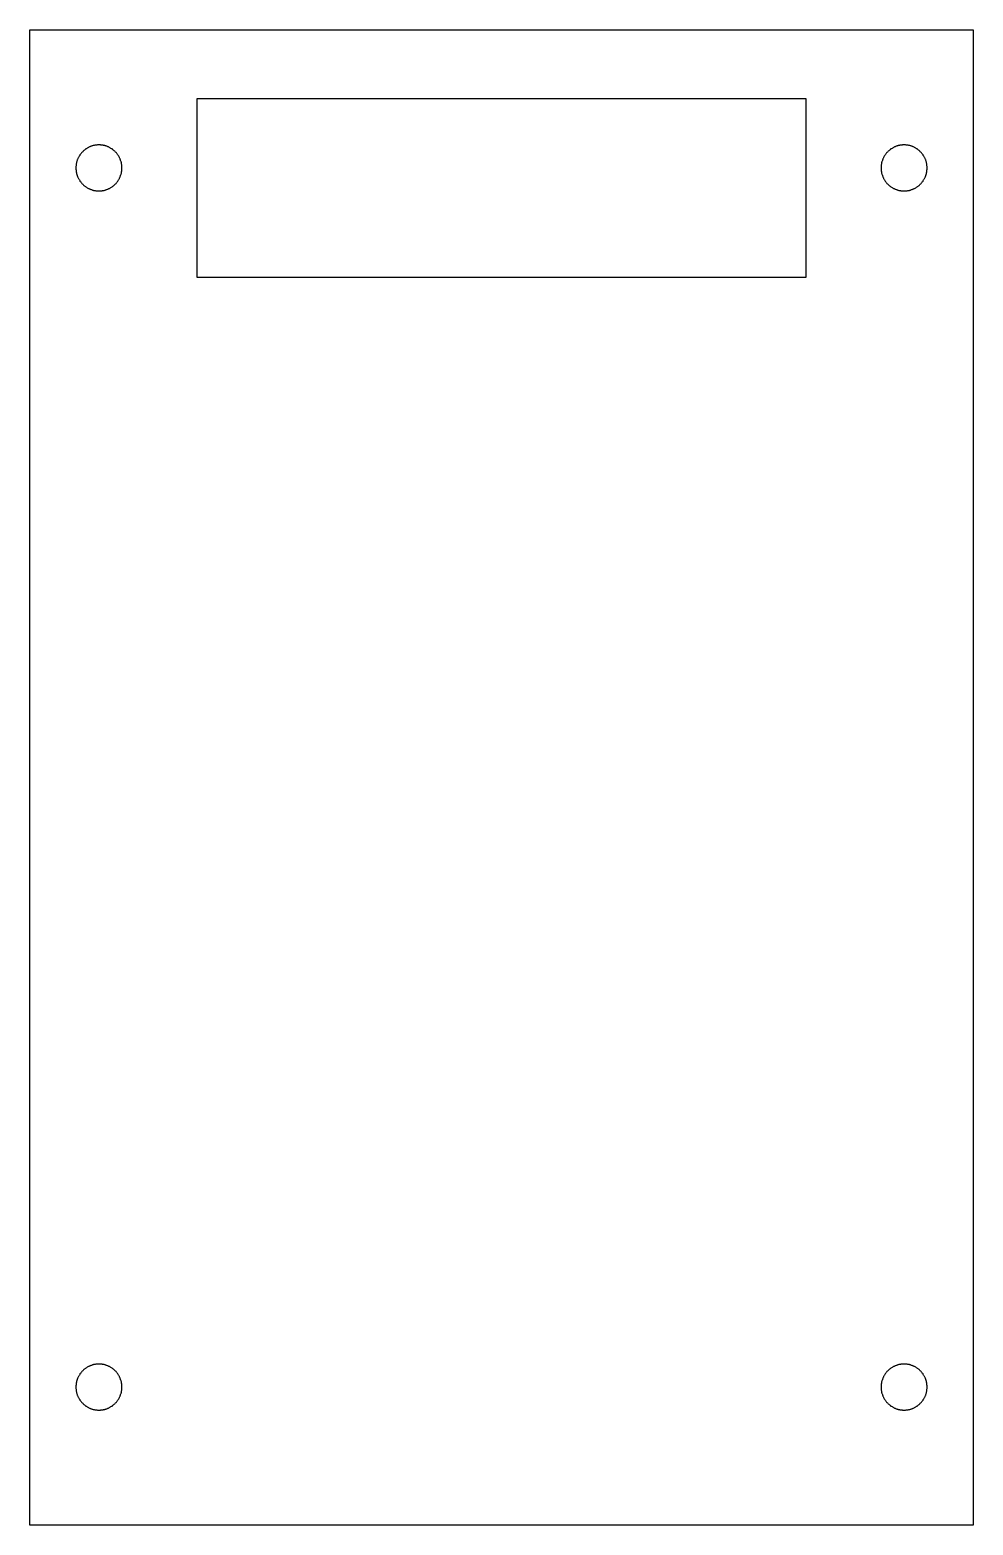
# Model space of a CAD drawing. Header units: millimetres. Extents: x -204 to 87, y -44 to 247.
# Drawn here: x -2 to 80, y -19 to 111 of the extents above; entities that cross this region are included whole.
import ezdxf

# ---------------------------------------------------------------- set-up
doc = ezdxf.new("R2010")
doc.units = ezdxf.units.MM
doc.layers.add('For Laser Cutter', color=18, linetype='Continuous', true_color=0x000000)

msp = doc.modelspace()

# ---------------------------------------------------------------- linework, layer by layer
at = {"layer": 'For Laser Cutter'}
for points in [[(-2, -19), (-2, 111), (80, 111), (80, -19)], [(12.5, 89.5), (65.5, 89.5), (65.5, 105), (12.5, 105)], [(6, 99), (6, 99.04), (6, 99.09), (6, 99.13), (5.99, 99.18), (5.99, 99.23), (5.98, 99.27), (5.97, 99.32), (5.97, 99.36), (5.96, 99.41), (5.95, 99.46), (5.94, 99.5), (5.92, 99.55), (5.91, 99.6), (5.89, 99.64), (5.88, 99.69), (5.86, 99.74), (5.84, 99.78), (5.82, 99.83), (5.8, 99.87), (5.78, 99.92), (5.75, 99.96), (5.73, 100.01), (5.7, 100.05), (5.67, 100.09), (5.65, 100.14), (5.62, 100.18), (5.58, 100.22), (5.55, 100.26), (5.52, 100.3), (5.49, 100.34), (5.45, 100.38), (5.41, 100.41), (5.38, 100.45), (5.34, 100.49), (5.3, 100.52), (5.26, 100.55), (5.22, 100.58), (5.18, 100.62), (5.14, 100.65), (5.09, 100.67), (5.05, 100.7), (5.01, 100.73), (4.96, 100.75), (4.92, 100.78), (4.87, 100.8), (4.83, 100.82), (4.78, 100.84), (4.74, 100.86), (4.69, 100.88), (4.64, 100.89), (4.6, 100.91), (4.55, 100.92), (4.5, 100.94), (4.46, 100.95), (4.41, 100.96), (4.36, 100.97), (4.32, 100.97), (4.27, 100.98), (4.23, 100.99), (4.18, 100.99), (4.13, 101), (4.09, 101), (4.04, 101), (4, 101), (3.96, 101), (3.91, 101), (3.87, 101), (3.82, 100.99), (3.77, 100.99), (3.73, 100.98), (3.68, 100.97), (3.64, 100.97), (3.59, 100.96), (3.54, 100.95), (3.5, 100.94), (3.45, 100.92), (3.4, 100.91), (3.36, 100.89), (3.31, 100.88), (3.26, 100.86), (3.22, 100.84), (3.17, 100.82), (3.13, 100.8), (3.08, 100.78), (3.04, 100.75), (2.99, 100.73), (2.95, 100.7), (2.91, 100.67), (2.86, 100.65), (2.82, 100.62), (2.78, 100.58), (2.74, 100.55), (2.7, 100.52), (2.66, 100.49), (2.62, 100.45), (2.59, 100.41), (2.55, 100.38), (2.51, 100.34), (2.48, 100.3), (2.45, 100.26), (2.42, 100.22), (2.38, 100.18), (2.35, 100.14), (2.33, 100.09), (2.3, 100.05), (2.27, 100.01), (2.25, 99.96), (2.22, 99.92), (2.2, 99.87), (2.18, 99.83), (2.16, 99.78), (2.14, 99.74), (2.12, 99.69), (2.11, 99.64), (2.09, 99.6), (2.08, 99.55), (2.06, 99.5), (2.05, 99.46), (2.04, 99.41), (2.03, 99.36), (2.03, 99.32), (2.02, 99.27), (2.01, 99.23), (2.01, 99.18), (2, 99.13), (2, 99.09), (2, 99.04), (2, 99), (2, 98.96), (2, 98.91), (2, 98.87), (2.01, 98.82), (2.01, 98.77), (2.02, 98.73), (2.03, 98.68), (2.03, 98.64), (2.04, 98.59), (2.05, 98.54), (2.06, 98.5), (2.08, 98.45), (2.09, 98.4), (2.11, 98.36), (2.12, 98.31), (2.14, 98.26), (2.16, 98.22), (2.18, 98.17), (2.2, 98.13), (2.22, 98.08), (2.25, 98.04), (2.27, 97.99), (2.3, 97.95), (2.33, 97.91), (2.35, 97.86), (2.38, 97.82), (2.42, 97.78), (2.45, 97.74), (2.48, 97.7), (2.51, 97.66), (2.55, 97.62), (2.59, 97.59), (2.62, 97.55), (2.66, 97.51), (2.7, 97.48), (2.74, 97.45), (2.78, 97.42), (2.82, 97.38), (2.86, 97.35), (2.91, 97.33), (2.95, 97.3), (2.99, 97.27), (3.04, 97.25), (3.08, 97.22), (3.13, 97.2), (3.17, 97.18), (3.22, 97.16), (3.26, 97.14), (3.31, 97.12), (3.36, 97.11), (3.4, 97.09), (3.45, 97.08), (3.5, 97.06), (3.54, 97.05), (3.59, 97.04), (3.64, 97.03), (3.68, 97.03), (3.73, 97.02), (3.77, 97.01), (3.82, 97.01), (3.87, 97), (3.91, 97), (3.96, 97), (4, 97), (4.04, 97), (4.09, 97), (4.13, 97), (4.18, 97.01), (4.23, 97.01), (4.27, 97.02), (4.32, 97.03), (4.36, 97.03), (4.41, 97.04), (4.46, 97.05), (4.5, 97.06), (4.55, 97.08), (4.6, 97.09), (4.64, 97.11), (4.69, 97.12), (4.74, 97.14), (4.78, 97.16), (4.83, 97.18), (4.87, 97.2), (4.92, 97.22), (4.96, 97.25), (5.01, 97.27), (5.05, 97.3), (5.09, 97.33), (5.14, 97.35), (5.18, 97.38), (5.22, 97.42), (5.26, 97.45), (5.3, 97.48), (5.34, 97.51), (5.38, 97.55), (5.41, 97.59), (5.45, 97.62), (5.49, 97.66), (5.52, 97.7), (5.55, 97.74), (5.58, 97.78), (5.62, 97.82), (5.65, 97.86), (5.67, 97.91), (5.7, 97.95), (5.73, 97.99), (5.75, 98.04), (5.78, 98.08), (5.8, 98.13), (5.82, 98.17), (5.84, 98.22), (5.86, 98.26), (5.88, 98.31), (5.89, 98.36), (5.91, 98.4), (5.92, 98.45), (5.94, 98.5), (5.95, 98.54), (5.96, 98.59), (5.97, 98.64), (5.97, 98.68), (5.98, 98.73), (5.99, 98.77), (5.99, 98.82), (6, 98.87), (6, 98.91), (6, 98.96)], [(72, 99), (72, 98.96), (72, 98.91), (72, 98.87), (72.01, 98.82), (72.01, 98.77), (72.02, 98.73), (72.03, 98.68), (72.03, 98.64), (72.04, 98.59), (72.05, 98.54), (72.06, 98.5), (72.08, 98.45), (72.09, 98.4), (72.11, 98.36), (72.12, 98.31), (72.14, 98.26), (72.16, 98.22), (72.18, 98.17), (72.2, 98.13), (72.22, 98.08), (72.25, 98.04), (72.27, 97.99), (72.3, 97.95), (72.33, 97.91), (72.35, 97.86), (72.38, 97.82), (72.42, 97.78), (72.45, 97.74), (72.48, 97.7), (72.51, 97.66), (72.55, 97.62), (72.59, 97.59), (72.62, 97.55), (72.66, 97.51), (72.7, 97.48), (72.74, 97.45), (72.78, 97.42), (72.82, 97.38), (72.86, 97.35), (72.91, 97.33), (72.95, 97.3), (72.99, 97.27), (73.04, 97.25), (73.08, 97.22), (73.13, 97.2), (73.17, 97.18), (73.22, 97.16), (73.26, 97.14), (73.31, 97.12), (73.36, 97.11), (73.4, 97.09), (73.45, 97.08), (73.5, 97.06), (73.54, 97.05), (73.59, 97.04), (73.64, 97.03), (73.68, 97.03), (73.73, 97.02), (73.77, 97.01), (73.82, 97.01), (73.87, 97), (73.91, 97), (73.96, 97), (74, 97), (74.04, 97), (74.09, 97), (74.13, 97), (74.18, 97.01), (74.23, 97.01), (74.27, 97.02), (74.32, 97.03), (74.36, 97.03), (74.41, 97.04), (74.46, 97.05), (74.5, 97.06), (74.55, 97.08), (74.6, 97.09), (74.64, 97.11), (74.69, 97.12), (74.74, 97.14), (74.78, 97.16), (74.83, 97.18), (74.87, 97.2), (74.92, 97.22), (74.96, 97.25), (75.01, 97.27), (75.05, 97.3), (75.09, 97.33), (75.14, 97.35), (75.18, 97.38), (75.22, 97.42), (75.26, 97.45), (75.3, 97.48), (75.34, 97.51), (75.38, 97.55), (75.41, 97.59), (75.45, 97.62), (75.49, 97.66), (75.52, 97.7), (75.55, 97.74), (75.58, 97.78), (75.62, 97.82), (75.65, 97.86), (75.67, 97.91), (75.7, 97.95), (75.73, 97.99), (75.75, 98.04), (75.78, 98.08), (75.8, 98.13), (75.82, 98.17), (75.84, 98.22), (75.86, 98.26), (75.88, 98.31), (75.89, 98.36), (75.91, 98.4), (75.92, 98.45), (75.94, 98.5), (75.95, 98.54), (75.96, 98.59), (75.97, 98.64), (75.97, 98.68), (75.98, 98.73), (75.99, 98.77), (75.99, 98.82), (76, 98.87), (76, 98.91), (76, 98.96), (76, 99), (76, 99.04), (76, 99.09), (76, 99.13), (75.99, 99.18), (75.99, 99.23), (75.98, 99.27), (75.97, 99.32), (75.97, 99.36), (75.96, 99.41), (75.95, 99.46), (75.94, 99.5), (75.92, 99.55), (75.91, 99.6), (75.89, 99.64), (75.88, 99.69), (75.86, 99.74), (75.84, 99.78), (75.82, 99.83), (75.8, 99.87), (75.78, 99.92), (75.75, 99.96), (75.73, 100.01), (75.7, 100.05), (75.67, 100.09), (75.65, 100.14), (75.62, 100.18), (75.58, 100.22), (75.55, 100.26), (75.52, 100.3), (75.49, 100.34), (75.45, 100.38), (75.41, 100.41), (75.38, 100.45), (75.34, 100.49), (75.3, 100.52), (75.26, 100.55), (75.22, 100.58), (75.18, 100.62), (75.14, 100.65), (75.09, 100.67), (75.05, 100.7), (75.01, 100.73), (74.96, 100.75), (74.92, 100.78), (74.87, 100.8), (74.83, 100.82), (74.78, 100.84), (74.74, 100.86), (74.69, 100.88), (74.64, 100.89), (74.6, 100.91), (74.55, 100.92), (74.5, 100.94), (74.46, 100.95), (74.41, 100.96), (74.36, 100.97), (74.32, 100.97), (74.27, 100.98), (74.23, 100.99), (74.18, 100.99), (74.13, 101), (74.09, 101), (74.04, 101), (74, 101), (73.96, 101), (73.91, 101), (73.87, 101), (73.82, 100.99), (73.77, 100.99), (73.73, 100.98), (73.68, 100.97), (73.64, 100.97), (73.59, 100.96), (73.54, 100.95), (73.5, 100.94), (73.45, 100.92), (73.4, 100.91), (73.36, 100.89), (73.31, 100.88), (73.26, 100.86), (73.22, 100.84), (73.17, 100.82), (73.13, 100.8), (73.08, 100.78), (73.04, 100.75), (72.99, 100.73), (72.95, 100.7), (72.91, 100.67), (72.86, 100.65), (72.82, 100.62), (72.78, 100.58), (72.74, 100.55), (72.7, 100.52), (72.66, 100.49), (72.62, 100.45), (72.59, 100.41), (72.55, 100.38), (72.51, 100.34), (72.48, 100.3), (72.45, 100.26), (72.42, 100.22), (72.38, 100.18), (72.35, 100.14), (72.33, 100.09), (72.3, 100.05), (72.27, 100.01), (72.25, 99.96), (72.22, 99.92), (72.2, 99.87), (72.18, 99.83), (72.16, 99.78), (72.14, 99.74), (72.12, 99.69), (72.11, 99.64), (72.09, 99.6), (72.08, 99.55), (72.06, 99.5), (72.05, 99.46), (72.04, 99.41), (72.03, 99.36), (72.03, 99.32), (72.02, 99.27), (72.01, 99.23), (72.01, 99.18), (72, 99.13), (72, 99.09), (72, 99.04)], [(6, -7), (6, -6.96), (6, -6.91), (6, -6.87), (5.99, -6.82), (5.99, -6.77), (5.98, -6.73), (5.97, -6.68), (5.97, -6.64), (5.96, -6.59), (5.95, -6.54), (5.94, -6.5), (5.92, -6.45), (5.91, -6.4), (5.89, -6.36), (5.88, -6.31), (5.86, -6.26), (5.84, -6.22), (5.82, -6.17), (5.8, -6.13), (5.78, -6.08), (5.75, -6.04), (5.73, -5.99), (5.7, -5.95), (5.67, -5.91), (5.65, -5.86), (5.62, -5.82), (5.58, -5.78), (5.55, -5.74), (5.52, -5.7), (5.49, -5.66), (5.45, -5.62), (5.41, -5.59), (5.38, -5.55), (5.34, -5.51), (5.3, -5.48), (5.26, -5.45), (5.22, -5.42), (5.18, -5.38), (5.14, -5.35), (5.09, -5.33), (5.05, -5.3), (5.01, -5.27), (4.96, -5.25), (4.92, -5.22), (4.87, -5.2), (4.83, -5.18), (4.78, -5.16), (4.74, -5.14), (4.69, -5.12), (4.64, -5.11), (4.6, -5.09), (4.55, -5.08), (4.5, -5.06), (4.46, -5.05), (4.41, -5.04), (4.36, -5.03), (4.32, -5.03), (4.27, -5.02), (4.23, -5.01), (4.18, -5.01), (4.13, -5), (4.09, -5), (4.04, -5), (4, -5), (3.96, -5), (3.91, -5), (3.87, -5), (3.82, -5.01), (3.77, -5.01), (3.73, -5.02), (3.68, -5.03), (3.64, -5.03), (3.59, -5.04), (3.54, -5.05), (3.5, -5.06), (3.45, -5.08), (3.4, -5.09), (3.36, -5.11), (3.31, -5.12), (3.26, -5.14), (3.22, -5.16), (3.17, -5.18), (3.13, -5.2), (3.08, -5.22), (3.04, -5.25), (2.99, -5.27), (2.95, -5.3), (2.91, -5.33), (2.86, -5.35), (2.82, -5.38), (2.78, -5.42), (2.74, -5.45), (2.7, -5.48), (2.66, -5.51), (2.62, -5.55), (2.59, -5.59), (2.55, -5.62), (2.51, -5.66), (2.48, -5.7), (2.45, -5.74), (2.42, -5.78), (2.38, -5.82), (2.35, -5.86), (2.33, -5.91), (2.3, -5.95), (2.27, -5.99), (2.25, -6.04), (2.22, -6.08), (2.2, -6.13), (2.18, -6.17), (2.16, -6.22), (2.14, -6.26), (2.12, -6.31), (2.11, -6.36), (2.09, -6.4), (2.08, -6.45), (2.06, -6.5), (2.05, -6.54), (2.04, -6.59), (2.03, -6.64), (2.03, -6.68), (2.02, -6.73), (2.01, -6.77), (2.01, -6.82), (2, -6.87), (2, -6.91), (2, -6.96), (2, -7), (2, -7.04), (2, -7.09), (2, -7.13), (2.01, -7.18), (2.01, -7.23), (2.02, -7.27), (2.03, -7.32), (2.03, -7.36), (2.04, -7.41), (2.05, -7.46), (2.06, -7.5), (2.08, -7.55), (2.09, -7.6), (2.11, -7.64), (2.12, -7.69), (2.14, -7.74), (2.16, -7.78), (2.18, -7.83), (2.2, -7.87), (2.22, -7.92), (2.25, -7.96), (2.27, -8.01), (2.3, -8.05), (2.33, -8.09), (2.35, -8.14), (2.38, -8.18), (2.42, -8.22), (2.45, -8.26), (2.48, -8.3), (2.51, -8.34), (2.55, -8.38), (2.59, -8.41), (2.62, -8.45), (2.66, -8.49), (2.7, -8.52), (2.74, -8.55), (2.78, -8.58), (2.82, -8.62), (2.86, -8.65), (2.91, -8.67), (2.95, -8.7), (2.99, -8.73), (3.04, -8.75), (3.08, -8.78), (3.13, -8.8), (3.17, -8.82), (3.22, -8.84), (3.26, -8.86), (3.31, -8.88), (3.36, -8.89), (3.4, -8.91), (3.45, -8.92), (3.5, -8.94), (3.54, -8.95), (3.59, -8.96), (3.64, -8.97), (3.68, -8.97), (3.73, -8.98), (3.77, -8.99), (3.82, -8.99), (3.87, -9), (3.91, -9), (3.96, -9), (4, -9), (4.04, -9), (4.09, -9), (4.13, -9), (4.18, -8.99), (4.23, -8.99), (4.27, -8.98), (4.32, -8.97), (4.36, -8.97), (4.41, -8.96), (4.46, -8.95), (4.5, -8.94), (4.55, -8.92), (4.6, -8.91), (4.64, -8.89), (4.69, -8.88), (4.74, -8.86), (4.78, -8.84), (4.83, -8.82), (4.87, -8.8), (4.92, -8.78), (4.96, -8.75), (5.01, -8.73), (5.05, -8.7), (5.09, -8.67), (5.14, -8.65), (5.18, -8.62), (5.22, -8.58), (5.26, -8.55), (5.3, -8.52), (5.34, -8.49), (5.38, -8.45), (5.41, -8.41), (5.45, -8.38), (5.49, -8.34), (5.52, -8.3), (5.55, -8.26), (5.58, -8.22), (5.62, -8.18), (5.65, -8.14), (5.67, -8.09), (5.7, -8.05), (5.73, -8.01), (5.75, -7.96), (5.78, -7.92), (5.8, -7.87), (5.82, -7.83), (5.84, -7.78), (5.86, -7.74), (5.88, -7.69), (5.89, -7.64), (5.91, -7.6), (5.92, -7.55), (5.94, -7.5), (5.95, -7.46), (5.96, -7.41), (5.97, -7.36), (5.97, -7.32), (5.98, -7.27), (5.99, -7.23), (5.99, -7.18), (6, -7.13), (6, -7.09), (6, -7.04)], [(72, -7), (72, -7.04), (72, -7.09), (72, -7.13), (72.01, -7.18), (72.01, -7.23), (72.02, -7.27), (72.03, -7.32), (72.03, -7.36), (72.04, -7.41), (72.05, -7.46), (72.06, -7.5), (72.08, -7.55), (72.09, -7.6), (72.11, -7.64), (72.12, -7.69), (72.14, -7.74), (72.16, -7.78), (72.18, -7.83), (72.2, -7.87), (72.22, -7.92), (72.25, -7.96), (72.27, -8.01), (72.3, -8.05), (72.33, -8.09), (72.35, -8.14), (72.38, -8.18), (72.42, -8.22), (72.45, -8.26), (72.48, -8.3), (72.51, -8.34), (72.55, -8.38), (72.59, -8.41), (72.62, -8.45), (72.66, -8.49), (72.7, -8.52), (72.74, -8.55), (72.78, -8.58), (72.82, -8.62), (72.86, -8.65), (72.91, -8.67), (72.95, -8.7), (72.99, -8.73), (73.04, -8.75), (73.08, -8.78), (73.13, -8.8), (73.17, -8.82), (73.22, -8.84), (73.26, -8.86), (73.31, -8.88), (73.36, -8.89), (73.4, -8.91), (73.45, -8.92), (73.5, -8.94), (73.54, -8.95), (73.59, -8.96), (73.64, -8.97), (73.68, -8.97), (73.73, -8.98), (73.77, -8.99), (73.82, -8.99), (73.87, -9), (73.91, -9), (73.96, -9), (74, -9), (74.04, -9), (74.09, -9), (74.13, -9), (74.18, -8.99), (74.23, -8.99), (74.27, -8.98), (74.32, -8.97), (74.36, -8.97), (74.41, -8.96), (74.46, -8.95), (74.5, -8.94), (74.55, -8.92), (74.6, -8.91), (74.64, -8.89), (74.69, -8.88), (74.74, -8.86), (74.78, -8.84), (74.83, -8.82), (74.87, -8.8), (74.92, -8.78), (74.96, -8.75), (75.01, -8.73), (75.05, -8.7), (75.09, -8.67), (75.14, -8.65), (75.18, -8.62), (75.22, -8.58), (75.26, -8.55), (75.3, -8.52), (75.34, -8.49), (75.38, -8.45), (75.41, -8.41), (75.45, -8.38), (75.49, -8.34), (75.52, -8.3), (75.55, -8.26), (75.58, -8.22), (75.62, -8.18), (75.65, -8.14), (75.67, -8.09), (75.7, -8.05), (75.73, -8.01), (75.75, -7.96), (75.78, -7.92), (75.8, -7.87), (75.82, -7.83), (75.84, -7.78), (75.86, -7.74), (75.88, -7.69), (75.89, -7.64), (75.91, -7.6), (75.92, -7.55), (75.94, -7.5), (75.95, -7.46), (75.96, -7.41), (75.97, -7.36), (75.97, -7.32), (75.98, -7.27), (75.99, -7.23), (75.99, -7.18), (76, -7.13), (76, -7.09), (76, -7.04), (76, -7), (76, -6.96), (76, -6.91), (76, -6.87), (75.99, -6.82), (75.99, -6.77), (75.98, -6.73), (75.97, -6.68), (75.97, -6.64), (75.96, -6.59), (75.95, -6.54), (75.94, -6.5), (75.92, -6.45), (75.91, -6.4), (75.89, -6.36), (75.88, -6.31), (75.86, -6.26), (75.84, -6.22), (75.82, -6.17), (75.8, -6.13), (75.78, -6.08), (75.75, -6.04), (75.73, -5.99), (75.7, -5.95), (75.67, -5.91), (75.65, -5.86), (75.62, -5.82), (75.58, -5.78), (75.55, -5.74), (75.52, -5.7), (75.49, -5.66), (75.45, -5.62), (75.41, -5.59), (75.38, -5.55), (75.34, -5.51), (75.3, -5.48), (75.26, -5.45), (75.22, -5.42), (75.18, -5.38), (75.14, -5.35), (75.09, -5.33), (75.05, -5.3), (75.01, -5.27), (74.96, -5.25), (74.92, -5.22), (74.87, -5.2), (74.83, -5.18), (74.78, -5.16), (74.74, -5.14), (74.69, -5.12), (74.64, -5.11), (74.6, -5.09), (74.55, -5.08), (74.5, -5.06), (74.46, -5.05), (74.41, -5.04), (74.36, -5.03), (74.32, -5.03), (74.27, -5.02), (74.23, -5.01), (74.18, -5.01), (74.13, -5), (74.09, -5), (74.04, -5), (74, -5), (73.96, -5), (73.91, -5), (73.87, -5), (73.82, -5.01), (73.77, -5.01), (73.73, -5.02), (73.68, -5.03), (73.64, -5.03), (73.59, -5.04), (73.54, -5.05), (73.5, -5.06), (73.45, -5.08), (73.4, -5.09), (73.36, -5.11), (73.31, -5.12), (73.26, -5.14), (73.22, -5.16), (73.17, -5.18), (73.13, -5.2), (73.08, -5.22), (73.04, -5.25), (72.99, -5.27), (72.95, -5.3), (72.91, -5.33), (72.86, -5.35), (72.82, -5.38), (72.78, -5.42), (72.74, -5.45), (72.7, -5.48), (72.66, -5.51), (72.62, -5.55), (72.59, -5.59), (72.55, -5.62), (72.51, -5.66), (72.48, -5.7), (72.45, -5.74), (72.42, -5.78), (72.38, -5.82), (72.35, -5.86), (72.33, -5.91), (72.3, -5.95), (72.27, -5.99), (72.25, -6.04), (72.22, -6.08), (72.2, -6.13), (72.18, -6.17), (72.16, -6.22), (72.14, -6.26), (72.12, -6.31), (72.11, -6.36), (72.09, -6.4), (72.08, -6.45), (72.06, -6.5), (72.05, -6.54), (72.04, -6.59), (72.03, -6.64), (72.03, -6.68), (72.02, -6.73), (72.01, -6.77), (72.01, -6.82), (72, -6.87), (72, -6.91), (72, -6.96)]]:
    msp.add_lwpolyline(points, close=True, dxfattribs=at)

doc.saveas('drawing.dxf')
